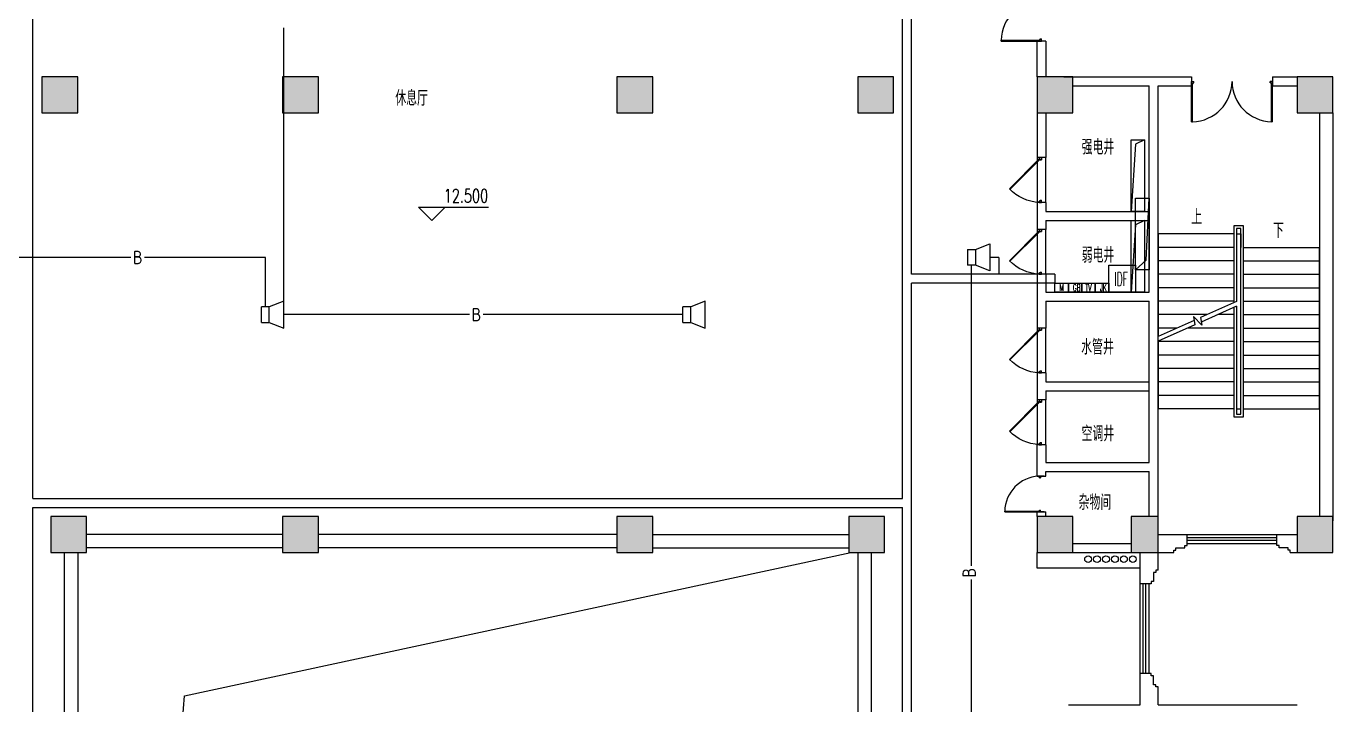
# Model space of a CAD drawing. Extents: x 190999 to 834799, y -200814 to 215286.
# Drawn here: x 782899 to 812049, y -5296 to 9835 of the extents above; entities that cross this region are included whole.
import ezdxf
from ezdxf.enums import TextEntityAlignment as Align

# ---------------------------------------------------------------- set-up
doc = ezdxf.new("R2010")
doc.units = 0
doc.header["$LTSCALE"] = 1000
doc.header["$MEASUREMENT"] = 0
for name, color, linetype in [('00-EQUIP', 3, 'Continuous'), ('00-SIG_TEXT', 7, 'Continuous'), ('00-WIRE-4', 6, 'Continuous'), ('A-墙线', 2, 'Continuous'), ('A-外窗', 145, 'Continuous'), ('A-门', 167, 'Continuous'), ('COLUMN', 2, 'Continuous'), ('DIM_ELEV', 3, 'Continuous'), ('DIM_SYMB', 3, 'Continuous'), ('PUB_HATCH', 250, 'Continuous'), ('PUB_TEXT', 7, 'Continuous'), ('STAIR', 5, 'Continuous'), ('WIRE-4', 6, 'Continuous'), ('房间名称', 7, 'Continuous'), ('桥架', 1, 'Continuous'), ('电井开洞', 6, 'Continuous'), ('雨水管', 3, 'Continuous')]:
    doc.layers.add(name, color=color, linetype=linetype)
doc.styles.add('-GBCBIGGBENOR', font='GBENOR.shx', dxfattribs={"bigfont": 'GBCBIG.shx'})
doc.styles.add('_COMPLEX', font='COMPLEX.shx', dxfattribs={"width": 0.5})
doc.styles.add('_TCH_DIM', font='SIMPLEX', dxfattribs={"bigfont": 'GBCBIG'})
doc.styles.get("Standard").update_dxf_attribs({"font": 'simhei.ttf'})

# ---------------------------------------------------------------- blocks, each defined once
blk = doc.blocks.new('m1800')
at = {"layer": 'A-墙线'}
for p, q in [((-900, -100), (-900, 100)), ((900, -100), (900, 100))]:
    blk.add_line(p, q, dxfattribs=at)
at = {"layer": 'A-门'}
for p, q in [((-900, 900), (-899.9999999999418, 9.313225746154785e-10)), ((-900, 900), (-880.0000000000582, 899.9999999990687)), ((-880.0000000000582, 899.9999999990687), (-879.9999999999418, 50.00000000093132)), ((880.0000000000582, 899.9999999990687), (879.9999999999418, 50.00000000093132)), ((900, 900), (880.0000000000582, 899.9999999990687)), ((900, 900), (899.9999999999418, 9.313225746154785e-10)), ((-899.9999999999418, 50.00000000093132), (-870.0000000000582, 50.00000000093132)), ((-899.9999999999418, 9.313225746154785e-10), (-849.9999999999418, 9.313225746154785e-10)), ((-870.0000000000582, 50.00000000093132), (-870, 30)), ((-870, 30), (-849.9999999999418, 30.00000000093132)), ((-849.9999999999418, 30.00000000186265), (-849.9999999999418, 9.313225746154785e-10)), ((849.9999999999418, 30.00000000186265), (849.9999999999418, 9.313225746154785e-10)), ((870, 30), (849.9999999999418, 30.00000000093132)), ((899.9999999999418, 9.313225746154785e-10), (849.9999999999418, 9.313225746154785e-10)), ((870.0000000000582, 50.00000000093132), (870, 30)), ((899.9999999999418, 50.00000000093132), (870.0000000000582, 50.00000000093132))]:
    blk.add_line(p, q, dxfattribs=at)
for centre, start, end in [((-900, 0), 0, 88.72665564132167), ((900, 0), 91.27334436201257, 180)]:
    blk.add_arc(centre, 900, start, end, dxfattribs=at)
blk = doc.blocks.new('bfm01')
at = {"layer": 'A-墙线'}
for p, q in [((-200.0030517580453, -0.004291533608920872), (-0.003051758045330644, -0.004291533608920872)), ((-200.0030517580453, -1000.004291533609), (-0.003051758045330644, -1000.004291533609))]:
    blk.add_line(p, q, dxfattribs=at)
at = {"layer": 'A-门'}
for p, q in [((-200.0030517578125, -1000.004291533609), (-200.0030517578125, -0.004291533608920872)), ((-100.003051757114, -0.004291533667128533), (-100.003051757114, -50.00429153366713)), ((-70.00305175618269, -50.00429153366713), (-100.003051757114, -50.00429153366713)), ((-50.00305175711401, -30.00429153355071), (-70.00305175804533, -30.00429153360892)), ((-70.00305175804533, -30.00429153360892), (-70.00305175711401, -50.00429153366713)), ((-64.14518738078186, -44.14642715716036), (-50.0030517570849, -30.0042915334343)), ((-64.14518738081097, -44.14642715721857), (602.9494616675365, -711.241076205275)), ((-50.00305175711401, -0.004291533667128533), (-50.00305175711401, -30.00429153355071)), ((-50.00305175714311, -30.00429153360892), (617.0330152155366, -697.0403585060849)), ((-0.003051758045330644, -0.004291533608920872), (-0.003051758045330644, -1000.004291533609)), ((-70.00305175618269, -950.0042915336671), (-100.003051757114, -950.0042915336671)), ((-100.003051757114, -1000.004291533667), (-100.003051757114, -950.0042915336671)), ((-50.00305175711401, -1000.004291533667), (-100.003051757114, -1000.004291533667)), ((-70.00305175804533, -970.0042915337253), (-70.00305175711401, -950.0042915336671)), ((-50.00305175711401, -970.0042915337835), (-70.00305175804533, -970.0042915337253)), ((-50.00305175711401, -1000.004291533667), (-50.00305175711401, -970.0042915337835))]:
    blk.add_line(p, q, dxfattribs=at)
blk.add_arc((-100.003051757114, -0.004291533667128533), 1000, 272.8659839719306, 315.8103116972138, dxfattribs=at)
blk = doc.blocks.new('m1000')
at = {"layer": 'A-墙线'}
for p, q in [((0, 0), (0, 200)), ((1000, 0), (1000, 200))]:
    blk.add_line(p, q, dxfattribs=at)
at = {"layer": 'A-门'}
for p, q in [((0, 1100), (5.820766091346741e-11, 100.0000000009313)), ((0, 1100), (19.99999999994179, 1099.999999999069)), ((19.99999999994179, 1099.999999999069), (20.00000000005821, 150.0000000009313)), ((5.820766091346741e-11, 150.0000000009313), (29.99999999994179, 150.0000000009313)), ((5.820766091346741e-11, 100.0000000009313), (50.00000000005821, 100.0000000009313)), ((29.99999999994179, 150.0000000009313), (30, 130)), ((30, 130), (50.00000000005821, 130.0000000009313)), ((50.00000000005821, 130.0000000018626), (50.00000000005821, 100.0000000009313)), ((950.0000000000582, 130.0000000018626), (950.0000000000582, 100.0000000009313)), ((970.0000000001164, 130), (950.0000000000582, 130.0000000009313)), ((1000.000000000058, 100.0000000009313), (950.0000000000582, 100.0000000009313)), ((970.0000000001746, 150.0000000009313), (970.0000000001164, 130)), ((1000.000000000058, 150.0000000009313), (970.0000000001746, 150.0000000009313)), ((1000.000000000058, 150.0000000009313), (1000.000000000058, 100.0000000009313))]:
    blk.add_line(p, q, dxfattribs=at)
blk.add_arc((5.820766091346741e-11, 100.0000000009313), 1000, 2.865983971930656, 88.85400800037786, dxfattribs=at)
blk = doc.blocks.new('_LINKPT1')
at = {"color": 0}
blk.add_line((0, 0), (0, 0), dxfattribs=at)
blk = doc.blocks.new('OS28WV87')
for p, q in [((0.3500000000000001, 0.3500000000000001), (1, 0.6)), ((1, 0.6), (1, -0.6)), ((0, 0.3500000000000001), (0, -0.3500000000000001)), ((0, 0.3500000000000001), (0.3500000000000001, 0.3500000000000001)), ((0.3500000000000001, 0.3500000000000001), (0.3500000000000001, -0.3500000000000001)), ((0.3500000000000001, -0.3500000000000001), (0, -0.3500000000000001)), ((1, -0.6), (0.3500000000000001, -0.3500000000000001))]:
    blk.add_line(p, q)
at = {"xscale": 0.002, "yscale": 0.002, "zscale": 0.002}
for p in [(0, 0), (0.175, 0.3500000000000001), (1, 0), (0.175, -0.3500000000000001)]:
    blk.add_blockref('_LINKPT1', p, dxfattribs=at)
at = {"flags": 9}
blk.add_attdef('A', (0, 0), '', height=2e-05, dxfattribs=at)
blk = doc.blocks.new('A$C7B8A24CE')
at = {"layer": '桥架'}
for p, q in [((299.9996730778657, 1600.000790040591), (64.26413120701909, 1387.696573405992)), ((64.26413120701909, 1387.696573405992), (-0.000326922134263441, 0.0007900405908003449))]:
    blk.add_line(p, q, dxfattribs=at)
blk.add_lwpolyline([(299.9996730778657, 0.0007900405908003449), (-0.000326922134263441, 0.0007900405908003449), (-0.000326922134263441, 1600.000790040591), (299.9996730778657, 1600.000790040591)], close=True, dxfattribs=at)

msp = doc.modelspace()

# ---------------------------------------------------------------- hatches: boundary and pattern name
at = {"layer": 'PUB_HATCH'}
for points in [[(784048.5377769037, 8703.69648177296), (783248.5347251459, 8703.696481772728), (783248.5347251459, 7903.697244712181), (784048.5377769037, 7903.697244712181)], [(788620.6157155448, 7903.693430015614), (789420.6157155498, 7903.693430020969), (789420.6157155469, 8703.696481769235), (788620.6157155469, 8703.696481773193)], [(796876.459838263, 7903.693430015614), (796876.4598382608, 8703.696481773193), (796076.4598382609, 8703.696481769235), (796076.4598382579, 7903.693430020969)], [(801448.537776904, 8703.69648177296), (801448.537776904, 7903.697244712181), (802248.5408286618, 7903.697244712181), (802248.5408286618, 8703.696481772728)], [(805448.5377769041, 7903.697244712879), (806248.5408286619, 7903.697244712646), (806248.5408286619, 8703.696481773193), (805448.5377769041, 8703.696481773193)], [(811248.5347251463, 7903.697244712646), (812048.5377769041, 7903.697244712646), (812048.5377769041, 8703.696481773193), (811248.5347251463, 8703.696481773193)], [(784248.5370139685, -1896.307332921511), (784248.5370139707, -1096.307332927099), (783448.5370139685, -1096.307332926634), (783448.5370139657, -1896.307332921977)], [(788620.6157155402, -1896.307332927565), (789420.6157155477, -1896.307332927332), (789420.6157155468, -1096.307332921977), (788620.6157155446, -1096.30733292384)], [(796876.4598382674, -1896.307332927565), (796876.4598382632, -1096.30733292384), (796076.4598382609, -1096.307332921977), (796076.45983826, -1896.307332927332)], [(801248.5385398392, -1896.307332921511), (802048.538539842, -1896.307332921977), (802048.5385398392, -1096.307332926634), (801248.5385398371, -1096.307332927099)], [(805448.5377769041, -1896.303518226807), (806248.5415916033, -1896.303518225177), (806248.5415916058, -1096.30733292221), (805448.537776905, -1096.307332921511)], [(807548.5316733887, -1896.303518226574), (808148.5377769043, -1896.303518226574), (808148.5377769064, -1096.306569984386), (807548.5316733944, -1096.306569984386)], [(811248.5385398387, -1896.303518225177), (812048.5377769041, -1896.303518226807), (812048.5377769029, -1096.307332926634), (811248.5385398412, -1096.307332926401)]]:
    msp.add_hatch(color=256, dxfattribs=at).paths.add_polyline_path(points)

# ---------------------------------------------------------------- linework, layer by layer
at = {"layer": '00-EQUIP'}
for points in [[(807648.5377769024, 3903.693430022133), (807048.5377769024, 3903.693430022133), (807048.5377769024, 4503.693430022133), (807648.5377769024, 4503.693430022133)], [(806148.5377769024, 3903.693430022133), (805848.5377769024, 3903.693430022133), (805848.5377769024, 4103.693430022133), (806148.5377769024, 4103.693430022133)], [(806448.5377769024, 3903.693430022133), (806148.5377769024, 3903.693430022133), (806148.5377769024, 4103.693430022133), (806448.5377769024, 4103.693430022133)], [(806748.5377769024, 3903.693430022133), (806448.5377769024, 3903.693430022133), (806448.5377769024, 4103.693430022133), (806748.5377769024, 4103.693430022133)], [(807048.5377769024, 3903.693430022133), (806748.5377769024, 3903.693430022133), (806748.5377769024, 4103.693430022133), (807048.5377769024, 4103.693430022133)]]:
    msp.add_lwpolyline(points, close=True, dxfattribs=at)
at = {"layer": '00-WIRE-4'}
for p, q in [((785236.8133964777, 4678.693811491452), (782098.5377769042, 4678.693811491394)), ((788236.0379676388, 4678.693811491394), (785541.8133964777, 4678.693811491452)), ((788236.0379676388, 3578.694955900748), (788236.0379676388, 4678.693811491394)), ((804598.5377769051, 4678.693811491394), (804398.5377769051, 4678.693811491394)), ((804598.5377769051, 4678.693811491394), (804598.5377769051, 4303.693430022133)), ((803986.0377769051, -2197.737007407326), (803986.0377769051, 4503.693811491394)), ((792791.6234309102, 3403.69495590069), (788648.5379676388, 3403.694955900748)), ((797548.5398749874, 3403.694955900748), (793096.6234309102, 3403.69495590069)), ((803986.0377769051, -5770.807069478527), (803986.0377769051, -2502.737007407326))]:
    msp.add_line(p, q, dxfattribs=at)
at = {"layer": 'A-墙线'}
for p, q in [((805448.537776904, 8703.69648178437), (805448.537776904, 9503.69648178437)), ((805648.537776904, 9503.69648178437), (805648.537776904, 8703.69648178437)), ((806048.537776904, 8703.69648178437), (808898.537776904, 8703.69648178437)), ((806248.5408286618, 8503.69648178437), (807948.537776904, 8503.69648178437)), ((807948.537776904, 5703.696481784369), (807948.537776904, 8503.69648178437)), ((808148.537776904, 8503.69648178437), (808898.537776904, 8503.69648178437)), ((808148.537776904, -1296.305044093606), (808148.537776904, 8503.69648178437)), ((810698.537776904, 8703.69648178437), (811248.5347251461, 8703.69648178437)), ((810698.537776904, 8503.69648178437), (811248.5347251461, 8503.69648178437)), ((805448.5347251461, 7903.69371613118), (805448.540828666, 6903.692953191261)), ((805648.5347251459, 7903.69371613118), (805648.5347251459, 6903.692953191261)), ((811748.5377769038, 7903.697244724521), (811748.5377769038, -1096.307332914759)), ((812048.537776904, 7903.697244724288), (812048.537776904, -1196.302755275246)), ((805448.5347251461, 5908.706129530008), (805448.5408286662, 5303.68913849516)), ((805648.5347251461, 5903.692953191261), (805648.5347251461, 5703.692953191261)), ((805648.537776904, 5703.696481784369), (807948.537776904, 5703.696481784369)), ((805648.5347251461, 5503.692953191261), (805648.5347251461, 5303.68913849516)), ((805648.537776904, 5503.696481784369), (807948.537776904, 5503.696481784369)), ((807948.537776904, 3903.696481784369), (807948.537776904, 5503.696481784369)), ((805448.5347251461, 4308.70231483414), (805448.5347251464, 3103.692953191261)), ((805648.5347251461, 4303.68913849516), (805648.5347251461, 3903.692953191261)), ((805648.537776904, 3903.696481784369), (807948.537776904, 3903.696481784369)), ((805648.5347251461, 3703.692953191261), (805648.5347251461, 3103.688661657536)), ((805648.537776904, 3703.696481784369), (807948.537776904, 3703.696481784369)), ((807948.537776904, 103.6964817848348), (807948.537776904, 3703.696481784369)), ((805448.5347251464, 2108.701837996516), (805448.5347251463, 1503.693430028885)), ((805648.5347251461, 2103.688661657536), (805648.5347251461, 1903.693430028885)), ((805648.5377769037, 1903.696481784369), (807948.5377769037, 1903.696481784369)), ((805648.5347251461, 1703.692953191261), (805648.5347251461, 1503.693430028885)), ((805648.5377769037, 1703.696481784369), (807948.5377769037, 1703.696481784369)), ((805448.537776904, -196.3073329233739), (805448.537776904, 503.6934300170105)), ((805648.5347251461, 503.6934300288849), (805648.5347251461, 103.692953191261)), ((805648.537776904, 103.6964817848348), (807948.537776904, 103.6964817848348)), ((805448.5377769038, -196.3073329233739), (805648.537776904, -196.3073329233739)), ((805648.537776904, -96.3035182156309), (807948.537776904, -96.3035182156309)), ((805648.537776904, -196.3073329233739), (805648.537776904, -96.30656998298946)), ((807948.537776904, -1096.306569972512), (807948.537776904, -96.3035182156309)), ((805448.537776904, -1096.307332922908), (805448.537776904, -996.3073329229082)), ((805448.5377769049, -996.3073329229082), (805648.5377769049, -996.3073329229082)), ((805648.537776904, -1096.307332922443), (805648.537776904, -996.3073329229082)), ((806248.5415916045, -1696.303518215398), (807548.5316733886, -1696.303518215398)), ((808148.537776904, -1496.306569972046), (808798.537776904, -1496.306569972046)), ((808748.5377769037, -1746.306569970649), (808798.5377769037, -1746.306569970649)), ((808748.5377769037, -1796.306569970649), (808748.5377769037, -1746.306569970649)), ((808798.5377769037, -1746.306569970649), (808798.5377769037, -1496.306569970649)), ((810798.537776904, -1496.306569972046), (811248.5385398401, -1496.306569972046)), ((810798.537776904, -1746.306569970649), (810798.537776904, -1496.306569970649)), ((810848.537776904, -1746.306569970649), (810798.537776904, -1746.306569970649)), ((810848.537776904, -1796.306569970649), (810848.537776904, -1746.306569970649)), ((806248.5415916035, -1896.303518215631), (807548.5316733886, -1896.303518215631)), ((807748.5377769037, -2596.3035182147), (807748.5377769037, -1896.303518215398)), ((808148.537776904, -1896.306569972046), (808498.537776904, -1896.306569972046)), ((808148.5377769026, -2296.3035182147), (808148.5377769044, -1896.306569971814)), ((808498.5377769037, -1896.306569970649), (808498.5377769037, -1846.306569970649)), ((808498.5377769037, -1846.306569970649), (808548.5377769037, -1846.306569970649)), ((808548.5377769037, -1846.306569970649), (808548.5377769037, -1796.306569970649)), ((808548.5377769037, -1796.306569970649), (808748.5377769037, -1796.306569970649)), ((811048.537776904, -1796.306569970649), (810848.537776904, -1796.306569970649)), ((811048.537776904, -1846.306569970649), (811048.537776904, -1796.306569970649)), ((811098.537776904, -1846.306569970649), (811048.537776904, -1846.306569970649)), ((811098.537776904, -1896.306569970649), (811098.537776904, -1846.306569970649)), ((811098.537776904, -1896.306569970649), (811248.538539839, -1896.306569971581)), ((808148.5377769026, -2296.3035182147), (808098.5377769026, -2296.3035182147)), ((808098.5377769026, -2296.3035182147), (808098.5377769026, -2346.3035182147)), ((807998.5377769026, -2596.3035182147), (807748.5377769026, -2596.3035182147)), ((807998.5377769026, -2546.3035182147), (807998.5377769026, -2596.3035182147)), ((808048.5377769026, -2546.3035182147), (807998.5377769026, -2546.3035182147)), ((808098.5377769026, -2346.3035182147), (808048.5377769023, -2346.3035182147)), ((808048.5377769023, -2346.3035182147), (808048.5377769026, -2546.3035182147)), ((807748.5377769037, -5296.303518215398), (807748.5377769037, -4596.3035182147)), ((807998.5377769026, -4596.303518215165), (807748.5377769026, -4596.303518215165)), ((807998.5377769026, -4646.303518215165), (807998.5377769026, -4596.303518215165)), ((808048.5377769026, -4646.303518215165), (807998.5377769026, -4646.303518215165)), ((808048.5377769023, -4846.303518215165), (808048.5377769026, -4646.303518215165)), ((808098.5377769026, -4846.303518215165), (808048.5377769023, -4846.303518215165)), ((808098.5377769026, -4896.303518215165), (808098.5377769026, -4846.303518215165)), ((808148.5377769026, -4896.303518215165), (808098.5377769026, -4896.303518215165)), ((808148.5377769036, -5296.303518215398), (808148.5377769037, -4896.3035182147)), ((806148.5347251461, -5296.303518215631), (807748.537776904, -5296.303518215631)), ((808148.5377769042, -5296.303518215631), (811248.5377769081, -5296.303518215631))]:
    msp.add_line(p, q, dxfattribs=at)
at = {"layer": 'A-外窗'}
for p, q in [((808798.5377769037, -1496.306569970649), (810798.537776904, -1496.306569970649)), ((808798.5377769037, -1566.306569970649), (810798.537776904, -1566.306569970649)), ((808798.5377769037, -1626.306569970649), (810798.537776904, -1626.306569970649)), ((808798.5377769037, -1696.306569970649), (810798.537776904, -1696.306569970649)), ((807748.5377769026, -4596.303518215165), (807748.5377769026, -2596.3035182147)), ((807818.5377769026, -4596.303518215165), (807818.5377769026, -2596.3035182147)), ((807878.5377769026, -4596.303518215165), (807878.5377769026, -2596.3035182147)), ((807948.5377769026, -4596.303518215165), (807948.5377769026, -2596.3035182147))]:
    msp.add_line(p, q, dxfattribs=at)
at = {"layer": 'COLUMN'}
for p, q in [((784048.5377769037, 8703.69648177296), (783248.5347251459, 8703.696481772728)), ((783248.5347251459, 8703.696481772728), (783248.5347251459, 7903.697244712181)), ((784048.5377769037, 7903.697244712181), (784048.5377769037, 8703.69648177296)), ((789420.6157155469, 8703.696481769235), (788620.6157155469, 8703.696481773193)), ((788620.6157155469, 8703.696481773193), (788620.6157155448, 7903.693430015614)), ((789420.6157155498, 7903.693430020969), (789420.6157155469, 8703.696481769235)), ((796876.4598382608, 8703.696481773193), (796076.4598382609, 8703.696481769235)), ((796076.4598382609, 8703.696481769235), (796076.4598382579, 7903.693430020969)), ((796876.459838263, 7903.693430015614), (796876.4598382608, 8703.696481773193)), ((801448.537776904, 8703.69648177296), (801448.537776904, 7903.697244712181)), ((802248.5408286618, 8703.696481772728), (801448.537776904, 8703.69648177296)), ((802248.5408286618, 7903.697244712181), (802248.5408286618, 8703.696481772728)), ((806248.5408286619, 8703.696481773193), (805448.5377769041, 8703.696481773193)), ((805448.5377769041, 8703.696481773193), (805448.5377769041, 7903.697244712879)), ((806248.5408286619, 7903.697244712646), (806248.5408286619, 8703.696481773193)), ((812048.5377769041, 8703.696481773193), (811248.5347251463, 8703.696481773193)), ((811248.5347251463, 8703.696481773193), (811248.5347251463, 7903.697244712646)), ((812048.5377769041, 7903.697244712646), (812048.5377769041, 8703.696481773193)), ((783248.5347251459, 7903.697244712181), (784048.5377769037, 7903.697244712181)), ((788620.6157155448, 7903.693430015614), (789420.6157155498, 7903.693430020969)), ((796076.4598382579, 7903.693430020969), (796876.459838263, 7903.693430015614)), ((801448.537776904, 7903.697244712181), (802248.5408286618, 7903.697244712181)), ((805448.5377769041, 7903.697244712879), (806248.5408286619, 7903.697244712646)), ((811248.5347251463, 7903.697244712646), (812048.5377769041, 7903.697244712646)), ((784248.5370139707, -1096.307332927099), (783448.5370139685, -1096.307332926634)), ((783448.5370139685, -1096.307332926634), (783448.5370139657, -1896.307332921977)), ((784248.5370139685, -1896.307332921511), (784248.5370139707, -1096.307332927099)), ((789420.6157155468, -1096.307332921977), (788620.6157155446, -1096.30733292384)), ((788620.6157155446, -1096.30733292384), (788620.6157155402, -1896.307332927565)), ((789420.6157155477, -1896.307332927332), (789420.6157155468, -1096.307332921977)), ((796876.4598382632, -1096.30733292384), (796076.4598382609, -1096.307332921977)), ((796076.4598382609, -1096.307332921977), (796076.45983826, -1896.307332927332)), ((796876.4598382674, -1896.307332927565), (796876.4598382632, -1096.30733292384)), ((802048.5385398392, -1096.307332926634), (801248.5385398371, -1096.307332927099)), ((801248.5385398371, -1096.307332927099), (801248.5385398392, -1896.307332921511)), ((802048.538539842, -1896.307332921977), (802048.5385398392, -1096.307332926634)), ((806248.5415916058, -1096.30733292221), (805448.537776905, -1096.307332921511)), ((805448.537776905, -1096.307332921511), (805448.5377769041, -1896.303518226807)), ((806248.5415916033, -1896.303518225177), (806248.5415916058, -1096.30733292221)), ((808148.5377769064, -1096.306569984386), (807548.5316733944, -1096.306569984386)), ((807548.5316733944, -1096.306569984386), (807548.5316733887, -1896.303518226574)), ((808148.5377769043, -1896.303518226574), (808148.5377769064, -1096.306569984386)), ((812048.5377769029, -1096.307332926634), (811248.5385398412, -1096.307332926401)), ((811248.5385398412, -1096.307332926401), (811248.5385398387, -1896.303518225177)), ((812048.5377769041, -1896.303518226807), (812048.5377769029, -1096.307332926634)), ((783448.5370139657, -1896.307332921977), (784248.5370139685, -1896.307332921511)), ((788620.6157155402, -1896.307332927565), (789420.6157155477, -1896.307332927332)), ((796076.45983826, -1896.307332927332), (796876.4598382674, -1896.307332927565)), ((801248.5385398392, -1896.307332921511), (802048.538539842, -1896.307332921977)), ((805448.5377769041, -1896.303518226807), (806248.5415916033, -1896.303518225177)), ((807548.5316733887, -1896.303518226574), (808148.5377769043, -1896.303518226574)), ((811248.5385398387, -1896.303518225177), (812048.5377769041, -1896.303518226807))]:
    msp.add_line(p, q, dxfattribs=at)
at = {"layer": 'DIM_ELEV'}
for p, q in [((791949.6061282798, 5501.175914587948), (791649.6061282798, 5801.175914587948)), ((791649.6061282798, 5801.175914587948), (793214.6061282798, 5801.175914587948)), ((791949.6061282798, 5501.175914587948), (792249.6061282798, 5801.175914587948))]:
    msp.add_line(p, q, dxfattribs=at)
at = {"layer": 'DIM_SYMB'}
for points in [[(808993.537776905, 5203.69037828318, 0, 0, 0), (808993.5377769051, 3703.690378282714, 80, 0, 0), (808993.5377769051, 3403.690378282714, 0, 0, 0)], [(810806.0377769038, 4903.690378284577, 0, 0, 0), (810806.0377769042, -46.654798679956, 0, 0, 0), (808993.5377769081, -46.65479868368129, 0, 0, 0), (808993.5377769049, 2803.690378279454, 80, 0, 0), (808993.5377769045, 3103.690378279454, 0, 0, 0)]]:
    msp.add_lwpolyline(points, format="xyseb", dxfattribs=at)
at = {"layer": 'STAIR'}
for p, q in [((810058.5377768876, 5383.690378270374), (809838.5377769168, 5383.690378270374)), ((809838.5377769168, 5383.690378270374), (809838.5377769384, 3671.689215215418)), ((809998.5377769168, 5323.690378270374), (809898.5377768876, 5323.690378270374)), ((809898.5377768876, 5323.690378270374), (809898.5377768944, 3698.432072338561)), ((809998.5377769168, 1183.690378270374), (809998.5377769168, 5323.690378270374)), ((810058.5377768876, 1123.690378270374), (810058.5377768876, 5383.690378270374)), ((808148.5377769048, 5203.690378284577), (808148.5377769235, 2918.432072160678)), ((809838.5377769385, 5203.690378278989), (808148.5377769048, 5203.690378284577)), ((809898.5377769048, 5203.690378284577), (809898.5377769235, 3698.432072351483)), ((809898.5377769048, 5203.690378284577), (809998.5377769048, 5203.690378284577)), ((809998.5377769048, 5203.690378284577), (809998.5377769048, 4903.690378284577)), ((809838.5377769385, 4903.690378278989), (808148.5377769048, 4903.690378284577)), ((809998.5377769048, 1303.690378284577), (809998.5377769048, 4903.690378284577)), ((810058.5377768812, 4903.690378278989), (811748.5377769048, 4903.690378284577)), ((811748.5377769048, 1303.690378284577), (811748.5377769048, 4903.690378284577)), ((809838.5377769385, 4603.690378278989), (808148.5377769048, 4603.690378284577)), ((810058.5377768812, 4603.690378278989), (811748.5377769048, 4603.690378284577)), ((809838.5377769385, 4303.690378278989), (808148.5377769048, 4303.690378284577)), ((810058.5377768812, 4303.690378278989), (811748.5377769048, 4303.690378284577)), ((809838.5377769385, 4003.690378278989), (808148.5377769048, 4003.690378284577)), ((810058.5377768812, 4003.690378278989), (811748.5377769048, 4003.690378284577)), ((809838.5377769385, 3703.690378278989), (808148.5377769048, 3703.690378284577)), ((809898.5377769234, 3698.432072280237), (809097.4752121953, 3341.387043430732)), ((809898.5377769234, 3588.948684305913), (809113.711930524, 3239.140592783253)), ((809838.5377769384, 3562.205827203376), (809838.5377769168, 1123.690378270374)), ((809898.5377769234, 3588.948684338626), (809898.5377769048, 1303.690378284577)), ((809898.5377768944, 3588.948684325471), (809898.5377768876, 1183.690378270374)), ((810058.5377768812, 3703.690378278989), (811748.5377769048, 3703.690378284577)), ((809237.2583351362, 3403.690378298314), (808148.5377769048, 3403.690378284577)), ((808951.5913394147, 3276.364517278416), (808148.5377769235, 2918.432072296884)), ((809125.4594489128, 3165.163699960598), (808938.5370204771, 3358.570650055452)), ((808938.5370204771, 3358.570650055452), (808967.8280577434, 3174.118066631287)), ((809097.4752121953, 3341.387043430732), (809125.4594489128, 3165.163699960598)), ((809838.5377769385, 3403.690378348838), (809482.8941415797, 3403.690378307394)), ((810058.5377768812, 3403.690378278989), (811748.5377769048, 3403.690378284577)), ((808967.8280577434, 3174.118066631287), (808148.5377769234, 2808.948684325936)), ((808564.1814126036, 3103.690378342086), (808148.5377769048, 3103.690378284577)), ((809838.5377769385, 3103.690378278989), (808809.81721866, 3103.690378341038)), ((810058.5377768812, 3103.690378278989), (811748.5377769048, 3103.690378284577)), ((808148.5377769234, 2808.948684312432), (808148.5377769048, 1303.690378284577)), ((809838.5377769385, 2803.690378278989), (808148.5377769048, 2803.690378284577)), ((810058.5377768812, 2803.690378348838), (811748.5377769048, 2803.690378284577)), ((809838.5377769385, 2503.690378278989), (808148.5377769048, 2503.690378284577)), ((810058.5377768812, 2503.690378278989), (811748.5377769048, 2503.690378284577)), ((809838.5377769385, 2203.690378278989), (808148.5377769048, 2203.690378284577)), ((810058.5377768812, 2203.690378278989), (811748.5377769048, 2203.690378284577)), ((809838.5377769385, 1903.690378278989), (808148.5377769048, 1903.690378284577)), ((810058.5377768812, 1903.690378278989), (811748.5377769048, 1903.690378284577)), ((809838.5377769385, 1603.690378278989), (808148.5377769048, 1603.690378284577)), ((810058.5377768812, 1603.690378278989), (811748.5377769048, 1603.690378284577)), ((809838.5377769385, 1303.690378278989), (808148.5377769048, 1303.690378284577)), ((809898.5377769048, 1303.690378284577), (809998.5377769048, 1303.690378284577)), ((809898.5377768876, 1183.690378270374), (809998.5377769168, 1183.690378270374)), ((810058.5377768812, 1303.690378278989), (811748.5377769048, 1303.690378284577)), ((809838.5377769168, 1123.690378270374), (810058.5377768876, 1123.690378270374)), ((788620.6157155426, -1496.307332912431), (784248.5370139698, -1496.307332912431)), ((796076.4598382603, -1496.307332912431), (789420.6157155475, -1496.307332912431)), ((796876.4598382651, -1496.307332912431), (801248.538539838, -1496.307332912431)), ((783748.5377769062, -1896.30733290987), (783748.5377769062, -8096.303518215631)), ((784048.5377769058, -1896.307332909637), (784048.5377769058, -8096.303518215398)), ((788620.615715541, -1796.307332912198), (784248.5370139701, -1796.307332912198)), ((786429.3286367196, -5097.172754846019), (801298.5377769007, -1896.307332909637)), ((796076.45983826, -1796.307332912198), (789420.6157155478, -1796.307332912198)), ((796876.4598382667, -1796.307332912198), (801248.5385398377, -1796.307332912198)), ((801448.5377769019, -1896.307332909637), (801448.5377769019, -8096.303518215398)), ((801748.5377769016, -1896.30733290987), (801748.5377769016, -8096.303518215631)), ((784198.537776907, -33296.30275527548), (786429.3286367196, -5097.172754846019))]:
    msp.add_line(p, q, dxfattribs=at)
at = {"layer": 'WIRE-4'}
msp.add_line((788648.5379676389, 3703.694955900733), (788648.5379676389, 9800.00000000003), dxfattribs=at)
at = {"layer": '桥架'}
for p, q in [((783048.5370139645, 7703.700296475348), (783048.5370139645, 11903.69648177901)), ((802448.5385398446, 7703.700296475348), (802448.5385398446, 11903.69648177901)), ((802648.5385398446, 4303.693430022133), (802648.5385398446, 11703.69648177901)), ((783048.5370139645, -696.307332916098), (783048.5370139645, 7703.700296475348)), ((802448.5385398447, -696.307332916098), (802448.5385398446, 7703.700296475348)), ((805848.5377769024, 4303.693430022133), (802648.5385398446, 4303.693430022133)), ((802648.5385398446, -46896.30656997787), (802648.5385398446, 4103.693430022133)), ((805848.5377769024, 4103.693430022133), (802648.5385398446, 4103.693430022133)), ((805848.5377769024, 4303.693430022133), (805848.5377769024, 4103.693430022133)), ((783048.5370139645, -696.3073329161562), (802448.5385398446, -696.3073329161562)), ((783048.5370139645, -34296.30275528276), (783048.5370139645, -896.3073329161562)), ((783048.5370139645, -896.3073329161562), (802448.5385398446, -896.3073329161562)), ((802448.5385398446, -34296.30275528276), (802448.5385398447, -896.3073329161562))]:
    msp.add_line(p, q, dxfattribs=at)
at = {"layer": '电井开洞'}
for points in [[(807848.537776904, 7303.69648177913), (807643.1789118939, 7205.123227486649), (807548.5377769042, 5703.69648177913)], [(807848.537776904, 5503.69648177913), (807643.1789118939, 5405.123227486649), (807548.5377769042, 3903.69648177913)]]:
    msp.add_lwpolyline(points, dxfattribs=at)
at = {"layer": '电井开洞', "color": 4}
for points in [[(807548.5377769042, 7303.69648177913), (807848.5377769041, 7303.69648177913), (807848.537776904, 5703.69648177913), (807548.5377769041, 5703.69648177913)], [(807548.5377769042, 5503.69648177913), (807848.5377769041, 5503.69648177913), (807848.537776904, 3903.69648177913), (807548.5377769041, 3903.69648177913)]]:
    msp.add_lwpolyline(points, close=True, dxfattribs=at)
at = {"layer": '雨水管'}
msp.add_lwpolyline([(807748.5377769038, -2246.30351822052), (805448.5377769043, -2246.30351822052), (805448.5377769043, -1896.303518220288)], dxfattribs=at)
for centre in [(806587.5377769038, -2048.303518220986), (806787.5377769038, -2048.303518220986), (806987.5377769038, -2048.303518220986), (807187.5377769038, -2048.303518220986), (807387.5377769038, -2048.303518220986), (807587.5377769038, -2048.303518220986)]:
    msp.add_circle(centre, 75, dxfattribs=at)

# ---------------------------------------------------------------- block references
at = {"layer": '00-EQUIP', "rotation": 180}
msp.add_blockref('A$C7B8A24CE', (807948.5374499803, 6003.694220062724), dxfattribs=at)
at = {"layer": '00-EQUIP', "xscale": 500, "yscale": 500, "zscale": 500}
msp.add_blockref('OS28WV87', (803898.5377769051, 4678.693811491394), dxfattribs=at)
at = {"layer": '00-EQUIP', "xscale": -500, "yscale": 500, "zscale": 500, "rotation": 180}
for p in [(788148.5379676388, 3403.694955900748), (797548.5398749874, 3403.694955900748)]:
    msp.add_blockref('OS28WV87', p, dxfattribs=at)
at = {"layer": 'A-门'}
for p, rotation in [((805548.537776904, 10403.69648178437), 90), ((809798.537776904, 8603.69648178437), 180)]:
    msp.add_blockref('m1800', p, dxfattribs=dict(at, rotation=rotation))
at = {"layer": 'A-门', "xscale": -1}
for p in [(805448.5377769074, 6903.697244724754), (805448.5377769077, 5303.693430028885), (805448.5377769077, 3103.692953191261), (805448.5377769077, 1503.697721562377)]:
    msp.add_blockref('bfm01', p, dxfattribs=at)
at = {"layer": 'A-门', "xscale": 0.8000000000465661, "yscale": 0.8000000000465661, "zscale": 0.8, "rotation": 90}
msp.add_blockref('m1000', (805608.5377769037, -996.3073329229082), dxfattribs=at)

# ---------------------------------------------------------------- texts
at = {"layer": '00-EQUIP', "style": '_COMPLEX', "width": 0.5}
for s, height, p in [('M', 156, (805950.5286756725, 3931.308637205308)), ('GB', 156, (806247.4733322642, 3928.258176100702)), ('IDF', 300, (807174.2601913462, 4047.10053168764)), ('TV', 156, (806528.0918007711, 3923.744472969818)), ('JK', 156, (806853.7655413761, 3923.744472969818))]:
    msp.add_text(s, height=height, dxfattribs=at).set_placement(p)
at = {"layer": '00-SIG_TEXT', "style": '-GBCBIGGBENOR'}
for p in [(785389.3133964777, 4678.693811491394), (792944.1234309102, 3403.694955900748)]:
    msp.add_text('B', height=300, dxfattribs=at).set_placement(p, align=Align.MIDDLE_CENTER)
msp.add_text('B', height=300, rotation=90, dxfattribs=at).set_placement((803936.0377769051, -2350.237007407326), align=Align.MIDDLE_CENTER)
at = {"layer": 'PUB_TEXT', "style": '_TCH_DIM', "width": 0.7058823529411765}
msp.add_text('12.500', height=297.5, dxfattribs=at).set_placement((792214.6061282798, 5906.071019483061))
at = {"layer": 'PUB_TEXT', "style": '_TCH_DIM'}
for s, p in [('上', (808889.2824577561, 5413.69037828318)), ('下', (810711.0909683931, 5113.690378284577))]:
    msp.add_text(s, height=337.5886524822695, dxfattribs=at).set_placement(p)
at = {"layer": '房间名称', "style": '_TCH_DIM'}
for s, height, p in [('休息厅', 337.5886524822697, (791133.7586424934, 8061.245331551443)), ('强电井', 337.5886524822695, (806443.8064794624, 6971.817524126294)), ('弱电井', 337.5886524822695, (806445.66818159, 4561.580679524253)), ('水管井', 337.5886524822695, (806432.6362666964, 2512.765962755802)), ('空调井', 337.5886524822695, (806441.9447773347, 580.6367201996327)), ('杂物间', 337.5886524822695, (806375.9568608911, -950.1291497486818))]:
    msp.add_text(s, height=height, dxfattribs=at).set_placement(p)

doc.saveas('drawing.dxf')
